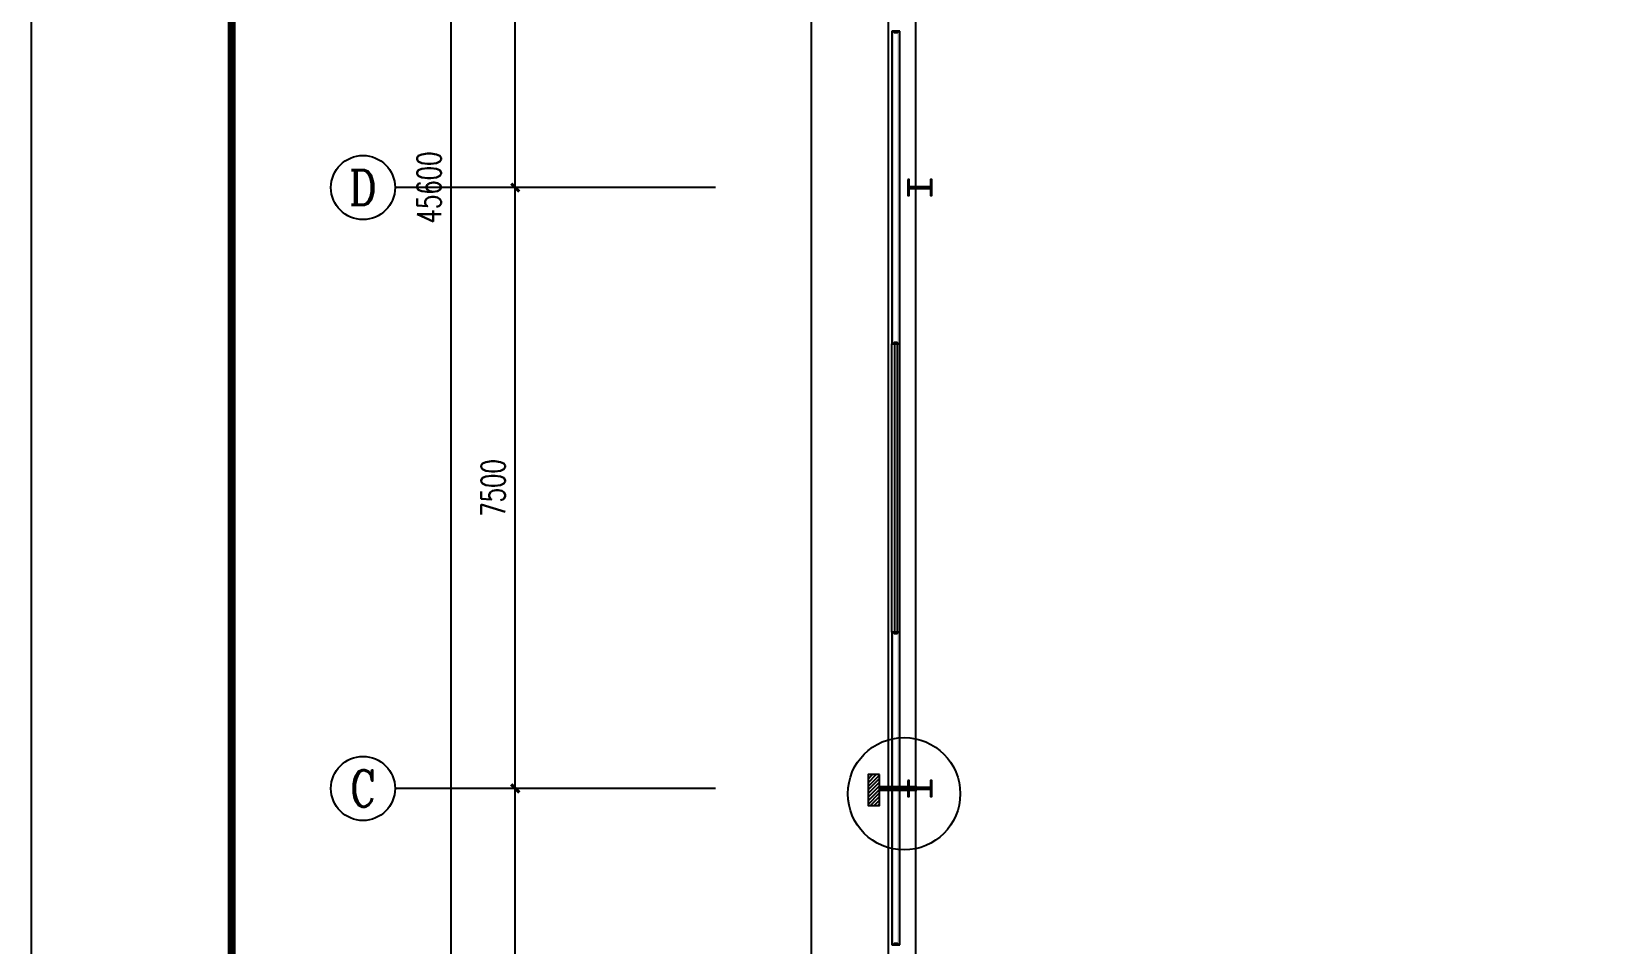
# Model space of a CAD drawing. Extents: x 4532298 to 10139194, y -639876 to -207028.
# Drawn here: x 4840705 to 4860246, y -329348 to -317948 of the extents above; entities that cross this region are included whole.
import ezdxf
from ezdxf.enums import TextEntityAlignment as Align

# ---------------------------------------------------------------- set-up
doc = ezdxf.new("R2010")
doc.units = 0
doc.header["$LTSCALE"] = 1000
doc.header["$MEASUREMENT"] = 0
doc.linetypes.add('CENTER2', pattern=[1.125, 0.75, -0.125, 0.125, -0.125])
doc.layers.get('0').update_dxf_attribs({"linetype": 'CONTINUOUS'})
doc.layers.get('Defpoints').update_dxf_attribs({"linetype": 'CONTINUOUS'})
for name, color, linetype in [('AXIS_TEXT', 7, 'CONTINUOUS'), ('PUB_TITLE', 4, 'CONTINUOUS'), ('WIRE-接地', 4, 'CONTINUOUS'), ('建筑底图', 251, 'CONTINUOUS'), ('电气', 3, 'CONTINUOUS')]:
    doc.layers.add(name, color=color, linetype=linetype)
doc.styles.add('_TCH_AXIS', font='COMPLEX', dxfattribs={"bigfont": 'GBCBIG'})
doc.styles.add('_TCH_DIM_T3', font='SIMPLEX', dxfattribs={"width": 0.705882, "bigfont": 'GBCBIG'})
doc.styles.add('COMPLEX', font='COMPLEX')
doc.dimstyles.new('_TCH_ARCH&&100', dxfattribs={"dimtxt": 297.5, "dimasz": 100, "dimexe": 250, "dimexo": 300, "dimgap": 126.25, "dimtad": 1, "dimdec": 0, "dimzin": 0, "dimdsep": 46, "dimtxsty": '_TCH_DIM_T3', "dimblk": 'ARCHTICK', "dimcen": 0.09, "dimclrt": 7, "dimazin": 2, "dimtfac": 1, "dimtdec": 0, "dimtix": 1, "dimtmove": 2, "dimatfit": 3, "dimfxl": 0, "dimtolj": 1, "dimtzin": 0, "dimarcsym": 0})

# ---------------------------------------------------------------- blocks, each defined once
blk = doc.blocks.new('_ArchTick')
at = {"color": 0, "linetype": 'ByBlock', "const_width": 0.4}
blk.add_lwpolyline([(-0.5, -0.5), (0.5, 0.5)], dxfattribs=at)
blk = doc.blocks.new('*D481')
at = {"layer": 'Defpoints', "color": 0, "transparency": 16777216}
for p in [(4845946, -297098), (4849246, -297098), (4849246, -342698)]:
    blk.add_point(p, dxfattribs=at)
at = {"layer": '建筑底图', "color": 0, "lineweight": -2, "transparency": 16777216}
for p, q in [((4848946, -297098), (4845696, -297098)), ((4845946, -342698), (4845946, -297098)), ((4848946, -342698), (4845696, -342698))]:
    blk.add_line(p, q, dxfattribs=at)
at = {"layer": '建筑底图', "color": 0, "lineweight": -2, "transparency": 16777216, "xscale": 100, "yscale": 100, "zscale": 100}
for p, rotation in [((4845946, -297098), 90), ((4845946, -342698), 270)]:
    blk.add_blockref('_ArchTick', p, dxfattribs=dict(at, rotation=rotation))
at = {"layer": '建筑底图', "color": 7, "transparency": 16777216, "insert": (4845671, -319898), "char_height": 297.5, "attachment_point": 5, "rotation": 90, "style": '_TCH_DIM_T3'}
blk.add_mtext('\\A1;45600', dxfattribs=at)
blk = doc.blocks.new('*D483')
at = {"layer": 'Defpoints', "color": 0, "transparency": 16777216}
for p in [(4846746, -327398), (4849246, -327398), (4849246, -334898)]:
    blk.add_point(p, dxfattribs=at)
at = {"layer": '建筑底图', "color": 0, "lineweight": -2, "transparency": 16777216}
for p, q in [((4848946, -327398), (4846496, -327398)), ((4846746, -334898), (4846746, -327398)), ((4848946, -334898), (4846496, -334898))]:
    blk.add_line(p, q, dxfattribs=at)
at = {"layer": '建筑底图', "color": 0, "lineweight": -2, "transparency": 16777216, "xscale": 100, "yscale": 100, "zscale": 100}
for p, rotation in [((4846746, -327398), 90), ((4846746, -334898), 270)]:
    blk.add_blockref('_ArchTick', p, dxfattribs=dict(at, rotation=rotation))
at = {"layer": '建筑底图', "color": 7, "transparency": 16777216, "insert": (4846471, -331148), "char_height": 297.5, "attachment_point": 5, "rotation": 90, "style": '_TCH_DIM_T3'}
blk.add_mtext('\\A1;7500', dxfattribs=at)
blk = doc.blocks.new('*D484')
at = {"layer": 'Defpoints', "color": 0, "transparency": 16777216}
for p in [(4846746, -319898), (4849246, -319898), (4849246, -327398)]:
    blk.add_point(p, dxfattribs=at)
at = {"layer": '建筑底图', "color": 0, "lineweight": -2, "transparency": 16777216}
for p, q in [((4848946, -319898), (4846496, -319898)), ((4846746, -327398), (4846746, -319898)), ((4848946, -327398), (4846496, -327398))]:
    blk.add_line(p, q, dxfattribs=at)
at = {"layer": '建筑底图', "color": 0, "lineweight": -2, "transparency": 16777216, "xscale": 100, "yscale": 100, "zscale": 100}
for p, rotation in [((4846746, -319898), 90), ((4846746, -327398), 270)]:
    blk.add_blockref('_ArchTick', p, dxfattribs=dict(at, rotation=rotation))
at = {"layer": '建筑底图', "color": 7, "transparency": 16777216, "insert": (4846471, -323648), "char_height": 297.5, "attachment_point": 5, "rotation": 90, "style": '_TCH_DIM_T3'}
blk.add_mtext('\\A1;7500', dxfattribs=at)
blk = doc.blocks.new('*D485')
at = {"layer": 'Defpoints', "color": 0, "transparency": 16777216}
for p in [(4846746, -312398), (4849246, -312398), (4849246, -319898)]:
    blk.add_point(p, dxfattribs=at)
at = {"layer": '建筑底图', "color": 0, "lineweight": -2, "transparency": 16777216}
for p, q in [((4848946, -312398), (4846496, -312398)), ((4846746, -319898), (4846746, -312398)), ((4848946, -319898), (4846496, -319898))]:
    blk.add_line(p, q, dxfattribs=at)
at = {"layer": '建筑底图', "color": 0, "lineweight": -2, "transparency": 16777216, "xscale": 100, "yscale": 100, "zscale": 100}
for p, rotation in [((4846746, -312398), 90), ((4846746, -319898), 270)]:
    blk.add_blockref('_ArchTick', p, dxfattribs=dict(at, rotation=rotation))
at = {"layer": '建筑底图', "color": 7, "transparency": 16777216, "insert": (4846471, -316148), "char_height": 297.5, "attachment_point": 5, "rotation": 90, "style": '_TCH_DIM_T3'}
blk.add_mtext('\\A1;7500', dxfattribs=at)
blk = doc.blocks.new('$TCHSYS$WIN2D')
for p, q in [((-0.5, 0.5), (0.5, 0.5)), ((-0.5, 0.5), (-0.5, -0.5)), ((0.5, 0.5), (0.5, -0.5)), ((0.5, 0.1667), (-0.5, 0.1667)), ((0.5, -0.1667), (-0.5, -0.1667)), ((-0.5, -0.5), (0.5, -0.5))]:
    blk.add_line(p, q)
blk = doc.blocks.new('_AXISO')
blk.add_circle((0, 0), 0.5)
at = {"layer": 'AXIS_TEXT', "style": 'COMPLEX', "width": 1.041667}
blk.add_attdef('A', text='', height=0.56, dxfattribs=at).set_placement((-0.25, -0.28), (0.25, -0.28), align=Align.FIT)

msp = doc.modelspace()

# ---------------------------------------------------------------- hatches: boundary and pattern name
at = {"layer": '建筑底图'}
for points in [[(4851545.8, -317948.3), (4851445.8, -317948.3), (4851475.8, -317978.3), (4851515.8, -317978.3)], [(4851445.8, -317948.3), (4851445.8, -321848.3), (4851475.8, -321818.3), (4851475.8, -317978.3)], [(4851545.8, -321848.3), (4851545.8, -317948.3), (4851515.8, -317978.3), (4851515.8, -321818.3)], [(4851929.8, -319908.3), (4851929.8, -319998.3), (4851945.8, -319998.3), (4851945.8, -319798.3), (4851929.8, -319798.3), (4851929.8, -319888.3), (4851661.8, -319888.3), (4851661.8, -319798.3), (4851645.8, -319798.3), (4851645.8, -319998.3), (4851661.8, -319998.3), (4851661.8, -319908.3)], [(4851445.8, -321848.3), (4851545.8, -321848.3), (4851515.8, -321818.3), (4851475.8, -321818.3)], [(4851545.8, -325448.3), (4851445.8, -325448.3), (4851475.8, -325478.3), (4851515.8, -325478.3)], [(4851445.8, -325448.3), (4851445.8, -329348.3), (4851475.8, -329318.3), (4851475.8, -325478.3)], [(4851545.8, -329348.3), (4851545.8, -325448.3), (4851515.8, -325478.3), (4851515.8, -329318.3)], [(4851929.8, -327408.3), (4851929.8, -327498.3), (4851945.8, -327498.3), (4851945.8, -327298.3), (4851929.8, -327298.3), (4851929.8, -327388.3), (4851661.8, -327388.3), (4851661.8, -327298.3), (4851645.8, -327298.3), (4851645.8, -327498.3), (4851661.8, -327498.3), (4851661.8, -327408.3)], [(4851445.8, -329348.3), (4851545.8, -329348.3), (4851515.8, -329318.3), (4851475.8, -329318.3)]]:
    msp.add_hatch(color=256, dxfattribs=at).paths.add_polyline_path(points)
at = {"layer": '电气'}
h = msp.add_hatch(dxfattribs=at)
h.set_pattern_fill('ANSI31', color=256, scale=20, angle=270, style=0)
h.set_pattern_definition([(45, (4828838.75, -364770.62), (22.45064, -22.45064), [])])
h.paths.add_polyline_path([(4851292.1, -327225.3), (4851150.2, -327225.3), (4851150.2, -327610.2), (4851292.1, -327610.2)])

# ---------------------------------------------------------------- linework, layer by layer
at = {"layer": 'PUB_TITLE', "color": 4}
msp.add_lwpolyline([(4840705.2, -350158.8), (4924805.2, -350158.8), (4924805.2, -290758.8), (4840705.2, -290758.8)], close=True, dxfattribs=at)
at = {"layer": 'PUB_TITLE', "color": 4, "const_width": 100}
msp.add_lwpolyline([(4843205.2, -349158.8), (4923805.2, -349158.8), (4923805.2, -291758.8), (4843205.2, -291758.8)], close=True, dxfattribs=at)
at = {"layer": 'WIRE-接地', "linetype": 'CENTER2', "const_width": 70}
msp.add_lwpolyline([(4851759.8, -327398.3), (4851292.1, -327398.3)], dxfattribs=at)
at = {"layer": '建筑底图'}
for p, q in [((4851545.8, -317948.3), (4851445.8, -317948.3)), ((4851445.8, -317948.3), (4851445.8, -321848.3)), ((4851545.8, -321848.3), (4851545.8, -317948.3)), ((4849245.8, -319898.3), (4845245.8, -319898.3)), ((4851445.8, -321848.3), (4851545.8, -321848.3)), ((4851545.8, -325448.3), (4851445.8, -325448.3)), ((4851445.8, -325448.3), (4851445.8, -329348.3)), ((4851545.8, -329348.3), (4851545.8, -325448.3)), ((4849245.8, -327398.3), (4845245.8, -327398.3)), ((4851445.8, -329348.3), (4851545.8, -329348.3))]:
    msp.add_line(p, q, dxfattribs=at)
for points in [[(4854245.8, -343698.3), (4850445.8, -343698.3), (4850445.8, -296098.3), (4854245.8, -296098.3)], [(4854745.8, -342738.3), (4851405.8, -342738.3), (4851405.8, -297058.3), (4854745.8, -297058.3)], [(4854745.8, -342398.3), (4851745.8, -342398.3), (4851745.8, -297398.3), (4854745.8, -297398.3)]]:
    msp.add_lwpolyline(points, dxfattribs=at)
for points in [[(4851645.8, -319798.3), (4851645.8, -319998.3), (4851661.8, -319998.3), (4851661.8, -319908.3), (4851929.8, -319908.3), (4851929.8, -319998.3), (4851945.8, -319998.3), (4851945.8, -319798.3), (4851929.8, -319798.3), (4851929.8, -319888.3), (4851661.8, -319888.3), (4851661.8, -319798.3)], [(4851645.8, -327298.3), (4851645.8, -327498.3), (4851661.8, -327498.3), (4851661.8, -327408.3), (4851929.8, -327408.3), (4851929.8, -327498.3), (4851945.8, -327498.3), (4851945.8, -327298.3), (4851929.8, -327298.3), (4851929.8, -327388.3), (4851661.8, -327388.3), (4851661.8, -327298.3)]]:
    msp.add_lwpolyline(points, close=True, dxfattribs=at)
at = {"layer": '电气'}
msp.add_lwpolyline([(4851292.1, -327225.3), (4851150.2, -327225.3), (4851150.2, -327610.2), (4851292.1, -327610.2)], close=True, dxfattribs=at)
msp.add_circle((4851599.5, -327464.3), 701.2, dxfattribs=at)

# ---------------------------------------------------------------- block references
at = {"layer": '建筑底图'}
ref = msp.add_blockref('_AXISO', (4844845.8, -319898.3), dxfattribs=dict(at, xscale=800, yscale=800, zscale=800))
ref.add_attrib('A', 'D', dxfattribs={"layer": 'AXIS_TEXT', "color": 0, "height": 435.3, "style": '_TCH_AXIS'}).set_placement((4844669.7, -320115.9), (4845022, -320115.9), align=Align.FIT)
at = {"layer": '建筑底图', "xscale": 3600, "yscale": -100, "zscale": 3600, "rotation": 90}
msp.add_blockref('$TCHSYS$WIN2D', (4851495.8, -323648.3), dxfattribs=at)
at = {"layer": '建筑底图'}
ref = msp.add_blockref('_AXISO', (4844845.8, -327398.3), dxfattribs=dict(at, xscale=800, yscale=800, zscale=800))
ref.add_attrib('A', 'C', dxfattribs={"layer": 'AXIS_TEXT', "color": 0, "height": 455.7, "style": '_TCH_AXIS'}).set_placement((4844683.1, -327626.2), (4845008.6, -327626.2), align=Align.FIT)

# ---------------------------------------------------------------- dimensions: what is measured, and where the dimension line sits
for p1, p2, distance, picture, middle in [((4849245.8, -342698.3), (4849245.8, -297098.3), 3300, '*D481', (4845670.8, -319898.3)), ((4849245.8, -319898.3), (4849245.8, -312398.3), 2500, '*D485', (4846470.8, -316148.3)), ((4849245.8, -327398.3), (4849245.8, -319898.3), 2500, '*D484', (4846470.8, -323648.3)), ((4849245.8, -334898.3), (4849245.8, -327398.3), 2500, '*D483', (4846470.8, -331148.3))]:
    dim = msp.add_aligned_dim(p1=p1, p2=p2, distance=distance, dimstyle='_TCH_ARCH&&100', dxfattribs=at)
    dim.commit()
    dim.dimension.update_dxf_attribs({"geometry": picture, "text_midpoint": middle})

doc.saveas('drawing.dxf')
